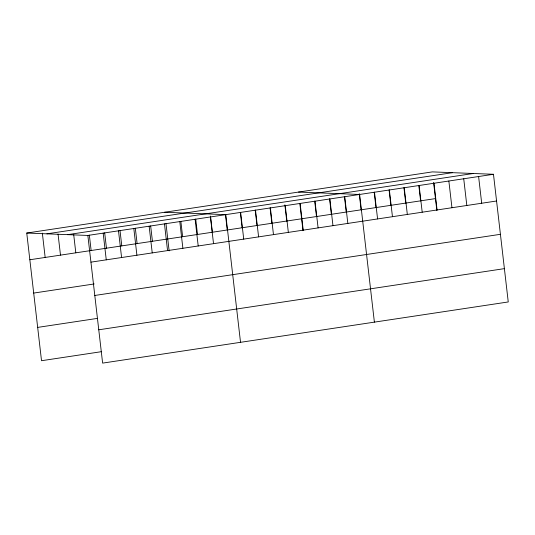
<?xml version="1.0" encoding="UTF-8"?>
<svg xmlns="http://www.w3.org/2000/svg" width="535" height="535" viewBox="0 0 535 535"><rect width="100%" height="100%" fill="white"/><g stroke="black" fill="none" stroke-linecap="round" stroke-linejoin="round"><path stroke-width="0.8" d="M26.75 233.046L432.38 171.889L493.477 174.283L508.25 301.954L102.62 363.111L87.847 235.44L26.75 233.046L41.523 360.717L101.202 351.716M46.913 233.835L452.543 172.678M67.684 234.651L473.314 173.494M87.847 235.44L493.477 174.283M29.84 259.756L435.477 198.599M90.937 262.15L496.567 200.999M33.698 293.073L94.187 283.951M94.789 295.467L500.426 234.31M37.664 327.4L97.35 318.399M98.761 329.794L504.398 268.637M298.523 192.072L359.62 194.466L374.393 322.137M164.666 212.255L225.763 214.649L240.529 342.32M478.604 176.53L481.694 203.24M463.731 178.77L466.821 205.48M448.858 181.011L451.948 207.72M433.985 183.258L437.075 209.967M433.597 182.415L436.848 210.496M419.112 185.498L422.202 212.208M418.818 185.464L420.604 200.839M404.239 187.738L407.329 214.448M403.945 187.705L405.724 203.086M389.366 189.985L392.456 216.695M389.072 189.945L390.851 205.326M374.493 192.225L377.583 218.935M374.199 192.192L375.978 207.567M359.232 193.623L361.105 209.814M344.747 196.713L347.837 223.423M344.453 196.673L346.232 212.054M329.874 198.953L332.964 225.663M329.58 198.92L331.359 214.294M315.001 201.193L318.091 227.903M314.707 201.16L316.486 216.541M300.128 203.44L303.218 230.15M299.834 203.4L302.991 230.679M285.255 205.681L288.345 232.391M284.867 204.838L286.74 221.022M270.382 207.921L273.472 234.631M270.088 207.888L271.867 223.269M255.509 210.168L258.599 236.878M255.215 210.128L256.994 225.509M240.636 212.408L243.726 239.118M240.342 212.375L242.121 227.749M225.469 214.615L227.248 229.996M210.502 216.046L212.375 232.237M210.436 216.963L213.525 243.672M195.723 219.103L197.502 234.477M195.114 219.27L198.204 245.98M180.85 221.343L182.629 236.717M179.787 221.584L182.876 248.293M165.977 223.583L169.134 250.861M164.466 223.891L167.555 250.601M150.649 225.897L152.435 241.272M149.138 226.205L152.234 252.915M135.328 228.204L137.107 243.585M133.817 228.512L136.906 255.222M120.007 230.518L121.786 245.893M118.496 230.819L121.585 257.529M104.679 232.825L106.458 248.207M103.168 233.133L106.258 259.843M89.358 235.139L91.137 250.514M73.656 234.21L75.809 252.828M58.054 234.089L60.488 255.135M42.352 233.166L45.167 257.449"/></g></svg>
